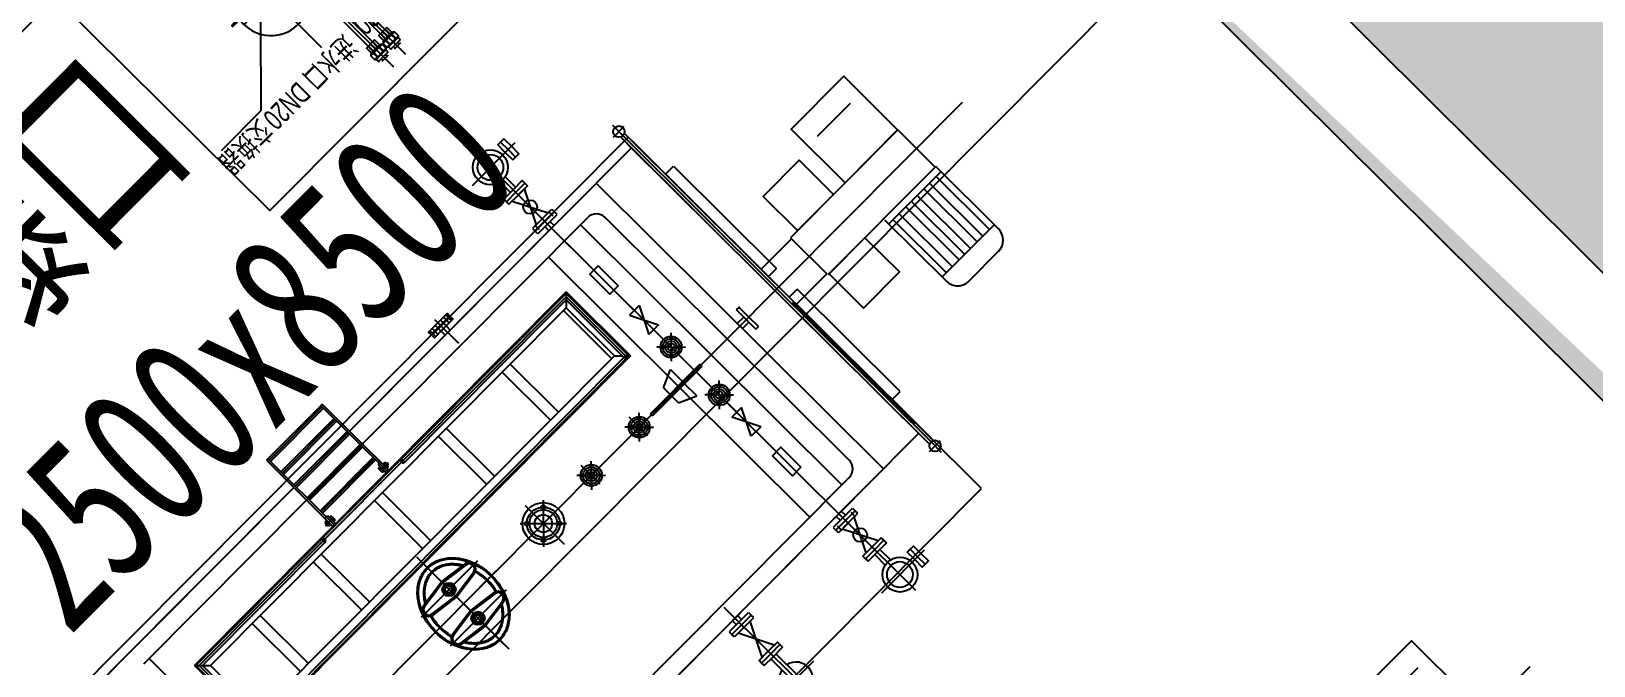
# Model space of a CAD drawing. Extents: x 517634312 to 520012312, y 3499191844 to 3500891844.
# Drawn here: x 518784180 to 518789352, y 3499853154 to 3499855255 of the extents above; entities that cross this region are included whole.
import ezdxf

# ---------------------------------------------------------------- set-up
doc = ezdxf.new("R2010")
doc.units = 0
doc.header["$LTSCALE"] = 1000
doc.layers.get('0').update_dxf_attribs({"linetype": 'CONTINUOUS'})
for name, color, linetype in [('H-BASE', 7, 'CONTINUOUS'), ('H-EQUP-CHI', 4, 'CONTINUOUS'), ('H-EQUP-SW', 4, 'CONTINUOUS'), ('H-HOLE', 7, 'CONTINUOUS'), ('INTE_THICK', 252, 'CONTINUOUS')]:
    doc.layers.add(name, color=color, linetype=linetype)
doc.layers.add('H-CONA', color=7, linetype='CONTINUOUS', plot=False)
doc.styles.add('ECADI', font='')
doc.styles.add('TH-STYLE1', font='', dxfattribs={"width": 0.7})
doc.styles.get('ECADI').set_extended_font_data('FZXiHei I-Z08S')
doc.styles.get('TH-STYLE1').set_extended_font_data('STFangsong')

# ---------------------------------------------------------------- blocks, each defined once
blk = doc.blocks.new('SLOTM16')
at = {"layer": 'INTE_THICK'}
for p, q in [((-10, 9.8), (-10, -9.8)), ((0, 13.1), (-6.5, 13.1)), ((-6.5, 6.5), (0, 6.5)), ((-6.5, -6.5), (0, -6.5)), ((-6.5, -13.1), (0, -13.1))]:
    blk.add_line(p, q, dxfattribs=at)
for centre, radius, start, end in [((-6.7, 9.8), 3.28, 86.13028, 273.86972), ((-2.1, 0), 7.86, 123.70967, 236.29033), ((-6.7, -9.8), 3.28, 86.13028, 273.86972)]:
    blk.add_arc(centre, radius, start, end, dxfattribs=at)
blk = doc.blocks.new('A$C3C6840EC')
for p, q in [((524, 111.3), (524, -2654.9)), ((1174, -310.9), (1174, 121.2)), ((3700, 0), (0, 0)), ((0, 0), (0, -2200)), ((371.4, 12.6), (639, 12.6)), ((431, 59.3), (413.1, 59.3)), ((413.1, 59.3), (413.1, 12.6)), ((413.1, -34.2), (413.1, 12.6)), ((431, 12.6), (431, 59.3)), ((431, 12.6), (431, -34.2)), ((1063.7, 12.1), (1284.3, 12.1)), ((1158, -128.9), (1158, 12.1)), ((1190, -128.9), (1190, 12.1)), ((431, -34.2), (413.1, -34.2)), ((508, -128.4), (508, -62.7)), ((540, -128.4), (540, -62.7)), ((561.5, -160.4), (486.5, -310.4)), ((486.5, -160.4), (561.5, -310.4)), ((486.5, -160.4), (561.5, -160.4)), ((1211.5, -160.9), (1136.5, -310.9)), ((1136.5, -160.9), (1211.5, -310.9)), ((1211.5, -160.9), (1136.5, -160.9)), ((12, -303.1), (12, -239.9)), ((46.3, -278.1), (-21.9, -278.1)), ((0, -300.1), (0, -1262)), ((12, -303.1), (12, -1262)), ((24, -300.1), (24, -1262.1)), ((463.6, -310.4), (463.6, -326.4)), ((524, -310.4), (463.6, -310.4)), ((524, -326.4), (463.6, -326.4)), ((463.6, -342.4), (463.6, -326.4)), ((524, -326.4), (463.6, -326.4)), ((463.6, -342.4), (463.6, -326.4)), ((524, -326.4), (463.6, -326.4)), ((524, -342.4), (463.6, -342.4)), ((524, -342.4), (463.6, -342.4)), ((481.5, -304.3), (481.5, -334.2)), ((486.5, -310.4), (561.5, -310.4)), ((508, -342.4), (508, -368.1)), ((508, -342.4), (508, -368.1)), ((524, -310.4), (584.4, -310.4)), ((524, -326.4), (584.4, -326.4)), ((524, -631.2), (524, -326.4)), ((524, -326.4), (584.4, -326.4)), ((524, -326.4), (584.4, -326.4)), ((524, -342.4), (584.4, -342.4)), ((524, -342.4), (584.4, -342.4)), ((540, -342.4), (540, -368.1)), ((540, -342.4), (540, -368.1)), ((566.5, -304.3), (566.5, -334.2)), ((584.4, -310.4), (584.4, -326.4)), ((584.4, -342.4), (584.4, -326.4)), ((584.4, -342.4), (584.4, -326.4)), ((1113.6, -310.9), (1113.6, -326.9)), ((1174, -310.9), (1113.6, -310.9)), ((1174, -326.9), (1113.6, -326.9)), ((1113.6, -342.9), (1113.6, -326.9)), ((1174, -326.9), (1113.6, -326.9)), ((1174, -342.9), (1113.6, -342.9)), ((1136.5, -310.9), (1211.5, -310.9)), ((1158, -342.9), (1158, -368.6)), ((1174, -301.3), (1174, -435)), ((1174, -310.9), (1234.4, -310.9)), ((1174, -326.9), (1234.4, -326.9)), ((1174, -326.9), (1234.4, -326.9)), ((1174, -342.9), (1234.4, -342.9)), ((1190, -342.9), (1190, -368.6)), ((1234.4, -310.9), (1234.4, -326.9)), ((1234.4, -342.9), (1234.4, -326.9)), ((0, -1163.4), (0, -348.7)), ((6, -408.9), (6, -1170.5)), ((24, -1163.4), (24, -348.7)), ((24, -1163.4), (24, -348.7)), ((2408, -368.1), (24, -368.1)), ((244, -368.1), (244, -2156.1)), ((3290, -368.1), (244, -368.1)), ((1140, -368.1), (3524, -368.1)), ((0, -464.2), (0, -1141.9)), ((3156, -448.1), (378, -448.1)), ((424, -448.1), (424, -2076.1)), ((624, -448.1), (624, -2076.1)), ((3124, -448.1), (3124, -2076.1)), ((324, -502.1), (324, -2022.1)), ((-50, -557.1), (-50, -1197.1)), ((0, -557.1), (-50, -557.1)), ((-609.2, -685.3), (-795, -685.3)), ((-865, -755.3), (-865, -1145.4)), ((-539.2, -1140.3), (-539.2, -755.3)), ((524, -883.2), (524, -756.3)), ((-539.2, -781.4), (-865, -781.4)), ((-835.4, -781.4), (-835.4, -1113.2)), ((-793.4, -781.4), (-793.4, -1113.2)), ((-758.4, -781.4), (-758.4, -1113.2)), ((-716.4, -781.4), (-716.4, -1113.2)), ((-680.2, -781.4), (-680.2, -1113.2)), ((-645.2, -781.4), (-645.2, -1113.2)), ((-603.2, -781.4), (-603.2, -1113.2)), ((-565.8, -781.4), (-565.8, -1113.2)), ((554, -883.2), (494, -1003.2)), ((494, -883.2), (554, -1003.2)), ((494, -883.2), (554, -883.2)), ((494, -1003.2), (554, -1003.2)), ((524, -1112.1), (524, -1003.2)), ((1974, -977.4), (1974, -1553.6)), ((1974, -1002.1), (1974, -1522.1)), ((524, -1112.1), (479.3, -1067.4)), ((490.9, -1079), (479.3, -1067.4)), ((524, -1112.1), (568.7, -1067.4)), ((-539.2, -1113.2), (-865, -1113.2)), ((-865, -1145.4), (-189.8, -1145.4)), ((-861, -1145.4), (-861, -1378.7)), ((-189.8, -1378.7), (-189.8, -1152.2)), ((-189.8, -1152.2), (6, -1152.2)), ((524, -1112.1), (479.3, -1156.8)), ((524, -1112.1), (568.7, -1156.8)), ((1474, -1130.4), (1474, -1372.9)), ((2146.1, -1172.1), (1794.6, -1172.1)), ((1844.5, -1142.4), (1972.6, -1124.4)), ((1845.3, -1148.3), (1973.4, -1130.3)), ((2102.7, -1148.3), (1974.6, -1130.3)), ((2103.5, -1142.4), (1975.4, -1124.4)), ((0, -1197.1), (-50, -1197.1)), ((188.1, -1262.2), (188.1, -1201.9)), ((204.1, -1201.9), (188.1, -1201.9)), ((204.1, -1262.2), (204.1, -1201.9)), ((675.7, -1215.1), (596.8, -1180.1)), ((596.8, -1180.1), (596.8, -1255.1)), ((675.7, -1215.1), (675.7, -1255.1)), ((874, -1262.1), (829.3, -1217.4)), ((874, -1207.8), (874, -1324.4)), ((874, -1262.1), (918.7, -1217.4)), ((1174, -1262.1), (1129.3, -1217.4)), ((1174, -1207.8), (1174, -1324.4)), ((1174, -1262.1), (1218.7, -1217.4)), ((1546.5, -1334.6), (1401.5, -1189.7)), ((1401.5, -1334.6), (1546.5, -1189.7)), ((1844.5, -1201.9), (1972.6, -1219.9)), ((1845.3, -1195.9), (1973.4, -1213.9)), ((2102.7, -1195.9), (1974.6, -1213.9)), ((2103.5, -1201.9), (1975.4, -1219.9)), ((-1148.2, -1262.1), (3646.2, -1262.1)), ((0, -2224.2), (0, -1262.2)), ((12, -2221.1), (12, -1262.2)), ((24, -2224.2), (24, -1262.1)), ((188.1, -1262.2), (188.1, -1322.6)), ((204.1, -1246.2), (244, -1246.2)), ((204.1, -1262.2), (204.1, -1322.6)), ((204.1, -1278.2), (244, -1278.2)), ((797, -1255.1), (487.8, -1255.1)), ((487.8, -1255.1), (487.8, -1269.1)), ((797, -1269.1), (487.8, -1269.1)), ((596.8, -1344.1), (596.8, -1269.1)), ((675.7, -1309.1), (596.8, -1344.1)), ((675.7, -1309.1), (675.7, -1269.1)), ((797, -1255.1), (797, -1269.1)), ((874, -1262.1), (829.3, -1306.8)), ((874, -1262.1), (918.7, -1306.8)), ((1174, -1262.1), (1129.3, -1306.8)), ((1174, -1262.1), (1218.7, -1306.8)), ((1974, -1262.1), (1768.9, -1262.1)), ((1844.5, -1322.4), (1972.6, -1304.4)), ((1845.3, -1328.3), (1973.4, -1310.3)), ((2102.7, -1328.3), (1974.6, -1310.3)), ((2103.5, -1322.4), (1975.4, -1304.4)), ((-861, -1378.7), (-189.8, -1378.7)), ((-189.8, -1372.2), (0, -1372.2)), ((-50, -1967.1), (-50, -1327.1)), ((0, -1327.1), (-50, -1327.1)), ((0, -1360.8), (0, -2175.6)), ((24, -1360.8), (24, -2175.6)), ((24, -1360.8), (24, -2175.6)), ((204.1, -1322.6), (188.1, -1322.6)), ((524, -1412.1), (479.3, -1367.4)), ((524, -1412.1), (568.7, -1367.4)), ((2146.1, -1352.1), (1794.6, -1352.1)), ((1845.3, -1375.9), (1973.4, -1393.9)), ((2102.7, -1375.9), (1974.6, -1393.9)), ((0, -2060.1), (0, -1382.3)), ((524, -1412.1), (479.3, -1456.8)), ((490.9, -1445.2), (479.3, -1456.8)), ((524, -1412.1), (568.7, -1456.8)), ((1844.5, -1381.9), (1972.6, -1399.9)), ((2103.5, -1381.9), (1975.4, -1399.9)), ((524, -1458.9), (524, -1521.1)), ((678, -1912.1), (678, -1512.1)), ((678, -1512.1), (3004.8, -1512.1)), ((685.9, -1520.1), (678, -1512.1)), ((683, -1907.1), (683, -1517.1)), ((683, -1517.1), (2999.8, -1517.1)), ((693, -1514.7), (693, -1897.1)), ((2989.8, -1512.7), (2989.8, -1897.1)), ((2999.8, -1907.1), (2999.8, -1517.1)), ((3004.8, -1512.1), (3004.8, -1912.1)), ((494, -1641.1), (554, -1521.1)), ((554, -1641.1), (494, -1521.1)), ((494, -1521.1), (554, -1521.1)), ((706.6, -1527.1), (679.6, -1527.1)), ((683, -1532.3), (683, -1895.1)), ((703, -1887.2), (703, -1527.1)), ((703, -1527.1), (2979.8, -1527.1)), ((728, -1562.1), (703, -1537.1)), ((728, -1862.2), (728, -1562.1)), ((728, -1562.1), (2954.8, -1562.1)), ((745.1, -1862.2), (745.1, -1562.1)), ((1078, -1862.2), (1078, -1562.1)), ((1128, -1862.2), (1128, -1562.1)), ((1478, -1862.1), (1478, -1562.1)), ((1528, -1862.1), (1528, -1562.1)), ((1878, -1862.1), (1878, -1562.1)), ((1928, -1862.1), (1928, -1562.1)), ((2260.6, -1862.1), (2260.6, -1562.1)), ((2310.6, -1862.1), (2310.6, -1562.1)), ((2643.3, -1862.1), (2643.3, -1562.1)), ((2693.3, -1862.1), (2693.3, -1562.1)), ((2954.8, -1862.1), (2954.8, -1562.1)), ((2979.8, -1527.5), (2979.8, -1887.1)), ((-592, -1609.9), (-797.7, -1609.9)), ((494, -1641.1), (554, -1641.1)), ((524, -1641.1), (524, -1767.9)), ((524, -2181.8), (524, -1893.1)), ((678, -1912.1), (703, -1887.2)), ((678, -1912.1), (3004.8, -1912.1)), ((683, -1907.1), (2999.8, -1907.1)), ((1725.6, -1897.1), (693, -1897.1)), ((695, -1907.1), (798, -1907.1)), ((703, -1887.2), (728, -1862.1)), ((703, -1887.1), (798, -1887.1)), ((728, -1862.1), (2954.8, -1862.1)), ((1713, -1887.1), (798, -1887.1)), ((1713, -1907.1), (798, -1907.1)), ((1713, -1885.2), (1713, -1910)), ((1723, -1897.1), (2203, -1897.1)), ((1778, -1930.6), (1771.3, -1930.6)), ((1771.3, -1943.7), (1771.3, -1930.6)), ((1788, -2326.1), (1788, -1912.1)), ((1797, -2326.1), (1797, -1912.1)), ((1805, -1962.1), (1805, -1912.1)), ((2121, -1962.1), (2121, -1912.1)), ((2129, -2326.1), (2129, -1912.1)), ((2138, -2326.1), (2138, -1912.1)), ((2148, -1930.6), (2154.7, -1930.6)), ((2154.7, -1943.7), (2154.7, -1930.6)), ((2200.4, -1897.1), (2989.8, -1897.1)), ((2213, -1885.2), (2213, -1910)), ((2213, -1887.1), (2979.8, -1887.1)), ((2213, -1907.1), (2999.8, -1907.1)), ((2979.8, -1887.1), (2954.8, -1862.1)), ((3004.8, -1912.1), (2979.8, -1887.1)), ((0, -1967.1), (-50, -1967.1)), ((1817.9, -1937.1), (1764.9, -1937.1)), ((1778, -1943.7), (1771.3, -1943.7)), ((1797, -1962.1), (1788, -1962.1)), ((1797, -1962.1), (1805, -1962.1)), ((1797, -1985.1), (2129, -1985.1)), ((1797, -1993.1), (2129, -1993.1)), ((2108.1, -1937.1), (2161.1, -1937.1)), ((2138, -1962.1), (2121, -1962.1)), ((2148, -1943.7), (2154.7, -1943.7)), ((1797, -2001.1), (2129, -2001.1)), ((1797, -2066.1), (2129, -2066.1)), ((1995, -2076.1), (378, -2076.1)), ((1174, -2223), (1174, -2089.3)), ((1797, -2074.1), (2129, -2074.1)), ((1797, -2082.1), (2129, -2082.1)), ((3156, -2076.1), (1804.1, -2076.1)), ((3700, -2200), (0, -2200)), ((1770.1, -2156.1), (24, -2156.1)), ((1770.1, -2156.1), (378, -2156.1)), ((524, -2181.8), (463.6, -2181.8)), ((463.6, -2181.8), (463.6, -2197.8)), ((463.6, -2181.8), (463.6, -2197.8)), ((524, -2181.8), (463.6, -2181.8)), ((524, -2197.8), (463.6, -2197.8)), ((524, -2197.8), (463.6, -2197.8)), ((463.6, -2213.8), (463.6, -2197.8)), ((524, -2197.8), (463.6, -2197.8)), ((481.5, -2220), (481.5, -2190.1)), ((508, -2181.8), (508, -2156.1)), ((508, -2181.8), (508, -2156.1)), ((524, -2181.8), (584.4, -2181.8)), ((524, -2181.8), (584.4, -2181.8)), ((524, -2197.8), (584.4, -2197.8)), ((524, -2197.8), (584.4, -2197.8)), ((524, -2197.8), (584.4, -2197.8)), ((540, -2181.8), (540, -2156.1)), ((540, -2181.8), (540, -2156.1)), ((566.5, -2220), (566.5, -2190.1)), ((584.4, -2181.8), (584.4, -2197.8)), ((584.4, -2181.8), (584.4, -2197.8)), ((584.4, -2213.8), (584.4, -2197.8)), ((727, -2156.1), (1788, -2156.1)), ((1158, -2181.4), (1158, -2155.7)), ((1190, -2181.4), (1158, -2181.4)), ((1174, -2217.4), (1174, -2163.4)), ((1174, -2181.4), (1174, -2235.4)), ((1190, -2181.4), (1190, -2155.7)), ((1797, -2147.1), (2129, -2147.1)), ((1797, -2155.1), (2129, -2155.1)), ((1797, -2163.1), (2129, -2163.1)), ((3290, -2156.1), (2138, -2156.1)), ((2138, -2156.1), (3524, -2156.1)), ((46.3, -2246.1), (-21.9, -2246.1)), ((12, -2221.1), (12, -2284.4)), ((524, -2213.8), (463.6, -2213.8)), ((486.5, -2363.8), (561.5, -2213.8)), ((561.5, -2363.8), (486.5, -2213.8)), ((486.5, -2213.8), (561.5, -2213.8)), ((524, -2213.8), (584.4, -2213.8)), ((1797, -2228.1), (2129, -2228.1)), ((1797, -2236.1), (2129, -2236.1)), ((1797, -2244.1), (2129, -2244.1)), ((1788, -2326.1), (1797, -2326.1)), ((1797, -2309.1), (2129, -2309.1)), ((1797, -2317.1), (2129, -2317.1)), ((1797, -2325.1), (2129, -2325.1)), ((2129, -2326.1), (2138, -2326.1)), ((486.5, -2363.8), (561.5, -2363.8)), ((508, -2395.8), (508, -2461.5)), ((540, -2395.8), (540, -2461.5)), ((371.4, -2536.8), (639, -2536.8)), ((413.1, -2490.1), (413.1, -2536.8)), ((431, -2490.1), (413.1, -2490.1)), ((413.1, -2583.6), (413.1, -2536.8)), ((431, -2536.8), (431, -2490.1)), ((431, -2536.8), (431, -2583.6)), ((431, -2583.6), (413.1, -2583.6))]:
    blk.add_line(p, q)
for points in [[(413.1, 12.6), (413.1, 59.3), (392.8, 59.3), (392.8, 12.6)], [(413.1, 12.6), (413.1, -34.2), (392.8, -34.2), (392.8, 12.6)], [(524, -144.4), (466.5, -144.4), (466.5, -128.4), (524, -128.4)], [(524, -144.4), (581.5, -144.4), (581.5, -128.4), (524, -128.4)], [(1174, -144.9), (1116.5, -144.9), (1116.5, -128.9), (1174, -128.9)], [(1174, -144.9), (1231.5, -144.9), (1231.5, -128.9), (1174, -128.9)], [(524, -144.4), (466.5, -144.4), (466.5, -160.4), (524, -160.4)], [(524, -144.4), (581.5, -144.4), (581.5, -160.4), (524, -160.4)], [(1174, -144.9), (1116.5, -144.9), (1116.5, -160.9), (1174, -160.9)], [(1174, -144.9), (1231.5, -144.9), (1231.5, -160.9), (1174, -160.9)], [(1174, -2197.4), (1116.5, -2197.4), (1116.5, -2181.4), (1174, -2181.4)], [(1174, -2201.4), (1116.5, -2201.4), (1116.5, -2217.4), (1174, -2217.4)], [(1124.5, -2197.4), (1124.5, -2181.4)], [(1124.5, -2201.4), (1124.5, -2217.4)], [(1138.5, -2197.4), (1138.5, -2181.4)], [(1138.5, -2201.4), (1138.5, -2217.4)], [(1174, -2199.4), (1141.5, -2199.4), (1141.5, -2197.4)], [(1174, -2199.4), (1141.5, -2199.4), (1141.5, -2201.4)], [(1157.5, -2199.4), (1157.5, -2181.4)], [(1157.5, -2199.4), (1157.5, -2217.4)], [(1174, -2197.4), (1231.5, -2197.4), (1231.5, -2181.4), (1174, -2181.4)], [(1174, -2199.4), (1206.5, -2199.4), (1206.5, -2197.4)], [(1174, -2199.4), (1206.5, -2199.4), (1206.5, -2201.4)], [(1174, -2201.4), (1231.5, -2201.4), (1231.5, -2217.4), (1174, -2217.4)], [(1190.5, -2199.4), (1190.5, -2181.4)], [(1190.5, -2199.4), (1190.5, -2217.4)], [(1209.5, -2197.4), (1209.5, -2181.4)], [(1209.5, -2201.4), (1209.5, -2217.4)], [(1223.5, -2197.4), (1223.5, -2181.4)], [(1223.5, -2201.4), (1223.5, -2217.4)], [(524, -2379.8), (466.5, -2379.8), (466.5, -2363.8), (524, -2363.8)], [(524, -2379.8), (466.5, -2379.8), (466.5, -2395.8), (524, -2395.8)], [(524, -2379.8), (581.5, -2379.8), (581.5, -2363.8), (524, -2363.8)], [(524, -2379.8), (581.5, -2379.8), (581.5, -2395.8), (524, -2395.8)], [(413.1, -2536.8), (413.1, -2490.1), (392.8, -2490.1), (392.8, -2536.8)], [(413.1, -2536.8), (413.1, -2583.6), (392.8, -2583.6), (392.8, -2536.8)]]:
    blk.add_lwpolyline(points)
for points in [[(496.4, -631.2), (549.4, -631.2), (549.4, -756.3), (496.4, -756.3)], [(-196.6, -931.3), (-421.6, -931.3), (-421.6, -1145.4), (-196.6, -1145.4)], [(1974, -1146.7), (1952, -1159.4), (1952, -1184.8), (1974, -1197.6), (1996, -1184.8), (1996, -1159.4)], [(-861, -1379), (-532.2, -1379), (-532.2, -1714.3), (-861, -1714.3)], [(-234.4, -1378.7), (-459.4, -1378.7), (-459.4, -1592.8), (-234.4, -1592.8)], [(1974, -1377.6), (1952, -1364.8), (1952, -1339.4), (1974, -1326.7), (1996, -1339.4), (1996, -1364.8)], [(496.4, -1893.1), (549.4, -1893.1), (549.4, -1767.9), (496.4, -1767.9)]]:
    blk.add_lwpolyline(points, close=True)
for centre, radius in [((524, 12.6), 77), ((524, 12.6), 57), ((524, -235.4), 30.7), ((12, -278.1), 25), ((524, -1112.1), 46.8), ((524, -1112.1), 36.8), ((498, -1086.1), 6), ((524, -1112.1), 26.1), ((524, -1112.1), 16), ((550, -1086.1), 6), ((498, -1138.2), 6), ((550, -1138.2), 6), ((1474, -1262.1), 92.5), ((1974, -1172.1), 29.7), ((1974, -1172.1), 17.5), ((874, -1262.1), 46.8), ((874, -1262.1), 36.8), ((848, -1236.1), 6), ((874, -1262.1), 26.1), ((900, -1236.1), 6), ((1174, -1262.1), 46.8), ((1174, -1262.1), 36.8), ((1148, -1236.1), 6), ((1174, -1262.1), 26.1), ((1200, -1236.1), 6), ((1474, -1262.1), 72.5), ((1474, -1262.1), 61), ((1422.7, -1210.9), 9), ((1474, -1262.1), 38.8), ((1525.3, -1210.9), 9), ((848, -1288.2), 6), ((874, -1262.1), 16), ((900, -1288.2), 6), ((1148, -1288.2), 6), ((1174, -1262.1), 16), ((1200, -1288.2), 6), ((1422.7, -1313.4), 9), ((1525.3, -1313.4), 9), ((524, -1412.1), 46.8), ((524, -1412.1), 36.8), ((1974, -1352.1), 29.7), ((1974, -1352.1), 17.5), ((498, -1386.1), 6), ((498, -1438.2), 6), ((524, -1412.1), 26.1), ((524, -1412.1), 16), ((550, -1386.1), 6), ((550, -1438.2), 6), ((12, -2246.1), 25), ((524, -2288.8), 30.7), ((524, -2536.8), 77), ((524, -2536.8), 57)]:
    blk.add_circle(centre, radius)
for centre, radius, start, end in [((1174, 12.1), 74.3, 282.43179, 257.56821), ((378, -502.1), 54, 90, 180), ((-795, -755.3), 70, 90, 180), ((-609.2, -755.3), 70, 0, 90), ((1848.6, -1172.1), 30, 98, 262), ((1848.6, -1172.1), 24, 98, 262), ((1974, -1172.1), 14, 123.39915, 0), ((1974, -1134.3), 10, 82, 98), ((2099.4, -1172.1), 24, 278, 82), ((2099.4, -1172.1), 30, 278, 82), ((1974, -1210), 10, 262, 278), ((1974, -1314.3), 10, 82, 98), ((1848.6, -1352.1), 30, 98, 262), ((1848.6, -1352.1), 24, 98, 262), ((1974, -1352.1), 14, 0, 236.60085), ((2099.4, -1352.1), 24, 278, 82), ((2099.4, -1352.1), 30, 278, 82), ((1974, -1390), 10, 262, 278), ((693, -1527.1), 10, 0, 180), ((1713, -1897.1), 10, 270, 90), ((2213, -1897.1), 10, 90, 270), ((378, -2022.1), 54, 180, 270)]:
    blk.add_arc(centre, radius, start, end)
for start_param, end_param in [(-0.919956, 0.919956), (1.240205, 1.901387), (4.381798, 5.04298), (2.221637, 4.061549)]:
    blk.add_ellipse((1974, -1262.1), major_axis=(0, 200), ratio=0.75, start_param=start_param, end_param=end_param)
for points, knots in [([(1974, -1489.1), (1980.1, -1489.1), (1986.1, -1488.7), (2001.4, -1486.7), (2010.5, -1484.6), (2028.5, -1478.5), (2037.4, -1474.5), (2054.5, -1464.9), (2062.6, -1459.2), (2078, -1446.5), (2085.3, -1439.4), (2098.8, -1423.9), (2105, -1415.6), (2116.4, -1397.8), (2121.6, -1388.4), (2132.3, -1365.2), (2137.5, -1350.9), (2145.3, -1321.7), (2148, -1306.7), (2151.1, -1276.3), (2151.4, -1260.9), (2149.7, -1230.5), (2147.7, -1215.5), (2141.3, -1186.2), (2137, -1172), (2126.2, -1144.8), (2119.7, -1131.8), (2104.6, -1107.8), (2096.1, -1096.7), (2077.3, -1076.8), (2067, -1068.1), (2048.7, -1055.9), (2041.2, -1051.7), (2025.5, -1044.6), (2017.3, -1041.7), (2000.7, -1037.5), (1992.3, -1036.1), (1975.4, -1034.9), (1966.9, -1035.1), (1951.6, -1036.8), (1944.8, -1038.1), (1931.3, -1041.6), (1924.7, -1043.9), (1911.7, -1049.3), (1905.4, -1052.5), (1889.1, -1062.2), (1879.5, -1069.4), (1861.6, -1085.8), (1853.4, -1095), (1838.4, -1115.1), (1831.7, -1126), (1820, -1149), (1815, -1161.2), (1806.7, -1186.3), (1803.5, -1199.4), (1798.9, -1226), (1797.6, -1239.5), (1796.7, -1266.7), (1797.2, -1280.3), (1800.2, -1307.3), (1802.6, -1320.6), (1809.2, -1346.5), (1813.5, -1359.1), (1824.2, -1384.4), (1830.9, -1397.1), (1845.3, -1418.9), (1852.7, -1428.4), (1868.1, -1444.7), (1875.9, -1451.7), (1891.7, -1463.6), (1899.6, -1468.6), (1916.1, -1477.1), (1924.6, -1480.5), (1940.2, -1485.2), (1947.1, -1486.7), (1960.7, -1488.7), (1967.3, -1489.1), (1974, -1489.1)], [0, 0, 0, 0, 0.097716, 0.097716, 0.247651, 0.247651, 0.401592, 0.401592, 0.555533, 0.555533, 0.709474, 0.709474, 0.863414, 0.863414, 1.017355, 1.017355, 1.228542, 1.228542, 1.437227, 1.437227, 1.645811, 1.645811, 1.852356, 1.852356, 2.058901, 2.058901, 2.265446, 2.265446, 2.471991, 2.471991, 2.678536, 2.678536, 2.814126, 2.814126, 2.951752, 2.951752, 3.08847, 3.08847, 3.225188, 3.225188, 3.336824, 3.336824, 3.448459, 3.448459, 3.560094, 3.560094, 3.745304, 3.745304, 3.930514, 3.930514, 4.115724, 4.115724, 4.300933, 4.300933, 4.486143, 4.486143, 4.671353, 4.671353, 4.856563, 4.856563, 5.041773, 5.041773, 5.226982, 5.226982, 5.431864, 5.431864, 5.610213, 5.610213, 5.769869, 5.769869, 5.916037, 5.916037, 6.062204, 6.062204, 6.175847, 6.175847, 6.283185, 6.283185, 6.283185, 6.283185]), ([(1974, -1484.1), (1979.9, -1484.1), (1985.9, -1483.7), (2000.3, -1481.8), (2008.7, -1479.9), (2025.2, -1474.4), (2033.2, -1471), (2048.7, -1462.6), (2056.2, -1457.6), (2070.4, -1446.6), (2077.1, -1440.4), (2089.8, -1426.9), (2095.8, -1419.6), (2109.1, -1400.7), (2116, -1388.7), (2127.7, -1363.1), (2132.6, -1349.6), (2140.2, -1321.6), (2142.8, -1307.2), (2145.9, -1277.9), (2146.4, -1263.1), (2145, -1233.6), (2143.1, -1218.9), (2137.2, -1190.3), (2133.2, -1176.4), (2123, -1149.8), (2116.8, -1137.1), (2102.6, -1113.6), (2094.5, -1102.7), (2076.6, -1083.1), (2066.9, -1074.4), (2048.5, -1061.5), (2040.2, -1056.8), (2023, -1049), (2014.2, -1045.9), (1996.1, -1041.6), (1986.9, -1040.4), (1968.4, -1039.9), (1959.2, -1040.6), (1940.9, -1043.9), (1931.9, -1046.5), (1914.5, -1053.4), (1906, -1057.7), (1889.8, -1068), (1882.1, -1073.9), (1867.5, -1087.1), (1860.7, -1094.4), (1848, -1110.2), (1842.2, -1118.7), (1831.6, -1136.7), (1826.9, -1146.2), (1817.3, -1169.1), (1812.9, -1182.8), (1806.2, -1211), (1804, -1225.5), (1801.7, -1254.8), (1801.7, -1269.6), (1804, -1298.9), (1806.2, -1313.4), (1812.9, -1341.6), (1817.4, -1355.3), (1828.3, -1381.4), (1834.8, -1393.7), (1849.7, -1416.6), (1858, -1427.1), (1874.9, -1444.3), (1883.2, -1451.4), (1900.8, -1463.6), (1910, -1468.8), (1929.2, -1476.9), (1939.2, -1480), (1957.5, -1483.4), (1965.7, -1484.1), (1974, -1484.1)], [0, 0, 0, 0, 0.099377, 0.099377, 0.242723, 0.242723, 0.38607, 0.38607, 0.529416, 0.529416, 0.672763, 0.672763, 0.81611, 0.81611, 1.020745, 1.020745, 1.22538, 1.22538, 1.430015, 1.430015, 1.63465, 1.63465, 1.839285, 1.839285, 2.04392, 2.04392, 2.248555, 2.248555, 2.45319, 2.45319, 2.657825, 2.657825, 2.812314, 2.812314, 2.966803, 2.966803, 3.121293, 3.121293, 3.275782, 3.275782, 3.430271, 3.430271, 3.58476, 3.58476, 3.739249, 3.739249, 3.893738, 3.893738, 4.048228, 4.048228, 4.202717, 4.202717, 4.406702, 4.406702, 4.610688, 4.610688, 4.814674, 4.814674, 5.018659, 5.018659, 5.222645, 5.222645, 5.426631, 5.426631, 5.630616, 5.630616, 5.802028, 5.802028, 5.97344, 5.97344, 6.144852, 6.144852, 6.283185, 6.283185, 6.283185, 6.283185]), ([(2087, -1140.1), (2084.7, -1136.2), (2082.3, -1132.4), (2073.7, -1120.1), (2067, -1112.1), (2052.7, -1098), (2045.1, -1091.8), (2029.2, -1081.5), (2020.9, -1077.3), (2003.9, -1071), (1995.3, -1068.9), (1977.8, -1066.8), (1969, -1066.9), (1951.5, -1069.1), (1942.8, -1071.3), (1925.9, -1077.8), (1917.7, -1082.1), (1901.8, -1092.7), (1894.2, -1098.9), (1880, -1113.2), (1873.4, -1121.3), (1865.2, -1133.3), (1863, -1136.6), (1861, -1140.1)], [8.526699, 8.526699, 8.526699, 8.526699, 8.603043, 8.603043, 8.786622, 8.786622, 8.970201, 8.970201, 9.15378, 9.15378, 9.337359, 9.337359, 9.520938, 9.520938, 9.704517, 9.704517, 9.888096, 9.888096, 10.071675, 10.071675, 10.255254, 10.255254, 10.322857, 10.322857, 10.322857, 10.322857]), ([(1836.7, -1199.7), (1834.6, -1208), (1832.9, -1216.5), (1829.9, -1236.9), (1829.1, -1248.9), (1828.9, -1273), (1829.7, -1285), (1832.6, -1306.2), (1834.4, -1315.5), (1836.7, -1324.6)], [4.3883153, 4.3883153, 4.3883153, 4.3883153, 4.5228056, 4.5228056, 4.7063845, 4.7063845, 4.8899635, 4.8899635, 5.0364627, 5.0364627, 5.0364627, 5.0364627]), ([(2111.3, -1324.6), (2113.8, -1315), (2115.6, -1305.1), (2118.4, -1283.3), (2119.1, -1271.2), (2118.9, -1247.2), (2117.9, -1235.2), (2114.9, -1215.4), (2113.3, -1207.5), (2111.3, -1199.7)], [7.5299079, 7.5299079, 7.5299079, 7.5299079, 7.6851485, 7.6851485, 7.8687274, 7.8687274, 8.0523064, 8.0523064, 8.1780554, 8.1780554, 8.1780554, 8.1780554]), ([(1861, -1384.2), (1862.7, -1387), (1864.4, -1389.8), (1872.2, -1401.4), (1878.7, -1409.5), (1892.8, -1424.1), (1900.3, -1430.4), (1916.1, -1441.2), (1924.3, -1445.7), (1941.1, -1452.4), (1949.8, -1454.8), (1963.7, -1456.8), (1968.8, -1457.1), (1974, -1457.1), (1979.6, -1457.1), (1985.2, -1456.7), (1999.4, -1454.5), (2008.1, -1452), (2024.9, -1445.1), (2033.1, -1440.6), (2048.8, -1429.6), (2056.3, -1423.1), (2070.2, -1408.4), (2076.7, -1400.2), (2084.1, -1388.9), (2085.6, -1386.6), (2087, -1384.2)], [5.385106, 5.385106, 5.385106, 5.385106, 5.4407, 5.4407, 5.624279, 5.624279, 5.807858, 5.807858, 5.991437, 5.991437, 6.175016, 6.175016, 6.283185, 6.283185, 6.283185, 6.400096, 6.400096, 6.583675, 6.583675, 6.767254, 6.767254, 6.950833, 6.950833, 7.134412, 7.134412, 7.181265, 7.181265, 7.181265, 7.181265])]:
    blk.add_open_spline(points, degree=3, knots=knots)
at = {"linetype": 'ByBlock'}
for p in [(-865, -1113.2), (188.1, -1322.6)]:
    blk.add_point(p, dxfattribs=at)
for p in [(1788, -1937.1), (2121, -1937.1)]:
    blk.add_blockref('SLOTM16', p)
at = {"xscale": -1}
for p in [(1805, -1937.1), (2138, -1937.1)]:
    blk.add_blockref('SLOTM16', p, dxfattribs=at)
blk = doc.blocks.new('A$C339341B3')
for points in [[(1314.5, 526.7), (1317.1, 520.3), (1314.5, 535.9), (1311.9, 520.3)], [(1373.7, 529.5), (1371.1, 535.9), (1373.7, 520.3), (1376.3, 535.9)]]:
    blk.add_hatch(color=7).paths.add_polyline_path(points)
at = {"color": 1}
for p, q in [((1316, 672.5), (1316, 952.5)), ((1373.9, 672.5), (1373.9, 954.2)), ((565.3, 847.2), (565.3, 154.7)), ((1192.3, 306.2), (1192.3, 740.6)), ((1496.3, 306.2), (1496.3, 740.6)), ((206.7, 504.7), (1622.7, 504.7))]:
    blk.add_line(p, q, dxfattribs=at)
at = {"color": 7}
for p, q in [((1289.3, 892.6), (1289.3, 876.1)), ((1290.4, 893.7), (1300.1, 893.7)), ((1300.1, 893.7), (1290.4, 893.7)), ((1293.5, 896.7), (1293.5, 905)), ((1338.3, 896.7), (1293.7, 896.7)), ((1295.8, 907.2), (1336.3, 907.2)), ((1301, 914.7), (1331, 914.7)), ((1301.2, 892.6), (1301.2, 876.1)), ((1303.6, 892.6), (1303.6, 876.1)), ((1303.6, 892.6), (1303.6, 876.1)), ((1327.3, 893.7), (1304.7, 893.7)), ((1306, 907.2), (1306, 914.7)), ((1326, 907.2), (1326, 914.7)), ((1328.4, 892.6), (1328.4, 876.1)), ((1330.8, 892.6), (1330.8, 876.1)), ((1341.6, 893.7), (1331.9, 893.7)), ((1338.5, 896.7), (1338.5, 905)), ((1342.7, 892.6), (1342.7, 876.1)), ((1347.2, 892.6), (1347.2, 876.1)), ((1348.3, 893.7), (1358.1, 893.7)), ((1358.1, 893.7), (1348.3, 893.7)), ((1351.4, 896.7), (1351.4, 905)), ((1396.2, 896.7), (1351.7, 896.7)), ((1353.7, 907.2), (1394.2, 907.2)), ((1358.9, 914.7), (1388.9, 914.7)), ((1359.2, 892.6), (1359.2, 876.1)), ((1361.5, 892.6), (1361.5, 876.1)), ((1361.5, 892.6), (1361.5, 876.1)), ((1385.2, 893.7), (1362.7, 893.7)), ((1363.9, 907.2), (1363.9, 914.7)), ((1383.9, 907.2), (1383.9, 914.7)), ((1386.3, 892.6), (1386.3, 876.1)), ((1388.7, 892.6), (1388.7, 876.1)), ((1399.6, 893.7), (1389.8, 893.7)), ((1396.4, 896.7), (1396.4, 905)), ((1400.7, 892.6), (1400.7, 876.1)), ((1290.4, 875), (1300.1, 875)), ((1300.1, 875), (1290.4, 875)), ((1295.1, 869.9), (1293.7, 872)), ((1338.3, 872), (1293.7, 872)), ((1294.8, 875), (1300.1, 875)), ((1336.9, 869.9), (1295.1, 869.9)), ((1296.7, 849), (1296.7, 867.7)), ((1333.3, 847), (1298.8, 847)), ((1327.3, 875), (1304.7, 875)), ((1304.7, 875), (1327.3, 875)), ((1304.8, 867.7), (1304.8, 847)), ((1306, 672.5), (1306, 847.1)), ((1306.6, 867.7), (1306.6, 847)), ((1315.1, 867.7), (1315.1, 847)), ((1316.9, 867.7), (1316.9, 847)), ((1325.4, 867.7), (1325.4, 847)), ((1326, 672.5), (1326, 847.1)), ((1327.2, 867.7), (1327.2, 847)), ((1341.6, 875), (1331.9, 875)), ((1331.9, 875), (1337.2, 875)), ((1335.3, 867.7), (1335.3, 849)), ((1336.9, 869.9), (1338.3, 872)), ((1348.3, 875), (1358.1, 875)), ((1358.1, 875), (1348.3, 875)), ((1396.2, 872), (1351.7, 872)), ((1353, 869.9), (1351.7, 872)), ((1352.7, 875), (1358.1, 875)), ((1394.9, 869.9), (1353, 869.9)), ((1354.7, 849), (1354.7, 867.7)), ((1391.2, 847), (1356.7, 847)), ((1385.2, 875), (1362.7, 875)), ((1362.7, 875), (1385.2, 875)), ((1362.7, 867.7), (1362.7, 847)), ((1363.9, 672.5), (1363.9, 847.1)), ((1364.5, 867.7), (1364.5, 847)), ((1373, 867.7), (1373, 847)), ((1374.8, 867.7), (1374.8, 847)), ((1383.4, 867.7), (1383.4, 847)), ((1383.9, 672.5), (1383.9, 847.1)), ((1385.2, 867.7), (1385.2, 847)), ((1399.6, 875), (1389.8, 875)), ((1389.8, 875), (1395.1, 875)), ((1393.2, 867.7), (1393.2, 849)), ((1394.9, 869.9), (1396.2, 872)), ((795.5, 746.1), (979.7, 746.1)), ((1155.6, 570.2), (979.7, 746.1)), ((1577.4, 536.7), (1786.8, 746.1)), ((1971.1, 746.1), (1786.8, 746.1)), ((1297.3, 672.5), (1334.8, 672.5)), ((1355.2, 672.5), (1392.7, 672.5)), ((1294.8, 653.4), (1294.8, 670)), ((1297.3, 650.9), (1334.8, 650.9)), ((1298, 540.6), (1298, 650.9)), ((1298, 633.8), (1334, 633.8)), ((1334, 541.6), (1334, 650.9)), ((1337.3, 653.4), (1337.3, 670)), ((1352.7, 653.4), (1352.7, 670)), ((1355.2, 650.9), (1392.7, 650.9)), ((1355.9, 541.6), (1355.9, 650.9)), ((1355.9, 633.8), (1391.9, 633.8)), ((1391.9, 540.6), (1391.9, 650.9)), ((1395.2, 653.4), (1395.2, 670)), ((1298, 607), (1334, 607)), ((1298, 580.3), (1334, 580.3)), ((1355.9, 607), (1391.9, 607)), ((1355.9, 580.3), (1391.9, 580.3)), ((1290.4, 519), (1290.4, 538.1)), ((1292.9, 540.6), (1316, 540.6)), ((1298, 553.5), (1334, 553.5)), ((1311.9, 520.3), (1314.5, 535.9)), ((1314.5, 526.7), (1311.9, 520.3)), ((1317.1, 520.3), (1314.5, 535.9)), ((1314.5, 526.7), (1317.1, 520.3)), ((1315.8, 541.6), (1355.9, 541.6)), ((1340.4, 519), (1340.4, 528.9)), ((1348.3, 519), (1348.3, 528.9)), ((1372.9, 541.6), (1350.8, 541.6)), ((1355.9, 553.5), (1391.9, 553.5)), ((1373.7, 529.5), (1371.1, 535.9)), ((1371.1, 535.9), (1373.7, 520.3)), ((1395.8, 540.6), (1372.7, 540.6)), ((1373.7, 529.5), (1376.3, 535.9)), ((1376.3, 535.9), (1373.7, 520.3)), ((1398.3, 519), (1398.3, 538.1)), ((865.3, 507.8), (871.1, 507.8)), ((865.3, 501.2), (871.1, 501.2)), ((872.1, 510.3), (870.9, 507.4)), ((870.9, 507.4), (870.9, 501.6)), ((881.1, 507.4), (870.9, 507.4)), ((870.9, 501.6), (872.1, 498.9)), ((881.1, 501.6), (870.9, 501.6)), ((882.3, 510.3), (872.1, 510.3)), ((882.3, 498.9), (872.1, 498.9)), ((882.3, 510.3), (881.1, 507.4)), ((881.1, 507.4), (881.1, 501.6)), ((881.1, 501.6), (882.3, 498.9)), ((881.8, 509.2), (891.9, 509.2)), ((881.9, 499.8), (891.9, 499.8)), ((882.3, 510.3), (882.8, 509.3)), ((882.7, 499.8), (882.3, 498.9)), ((891.5, 510.3), (890.9, 509.3)), ((891.1, 499.8), (891.5, 498.9)), ((891.5, 510.3), (901.6, 510.3)), ((891.5, 510.3), (892.7, 507.4)), ((892.7, 501.6), (891.5, 498.9)), ((891.5, 498.9), (901.6, 498.9)), ((892.7, 507.4), (892.7, 501.6)), ((892.7, 507.4), (902.8, 507.4)), ((892.7, 501.6), (902.8, 501.6)), ((901.6, 510.3), (902.8, 507.4)), ((902.8, 501.6), (901.6, 498.9)), ((902.8, 507.4), (902.8, 501.6)), ((1192.3, 514.7), (1295, 514.7)), ((1192.3, 494.7), (1295, 494.7)), ((1217.3, 471.7), (1471.3, 471.7)), ((1217.3, 291.7), (1217.3, 471.7)), ((1292.9, 516.5), (1337.9, 516.5)), ((1295, 471.7), (1295, 516.5)), ((1336.5, 471.7), (1336.5, 516.5)), ((1336.5, 510.7), (1352.2, 510.7)), ((1395.8, 516.5), (1350.8, 516.5)), ((1352.2, 471.7), (1352.2, 516.5)), ((1393.7, 471.7), (1393.7, 516.5)), ((1496.3, 514.7), (1393.7, 514.7)), ((1496.3, 494.7), (1393.7, 494.7)), ((1393.7, 483.1), (1651.8, 483.1)), ((1393.7, 477.1), (1651.8, 477.1)), ((1471.3, 291.7), (1471.3, 471.7)), ((452.1, 361.8), (263.5, 35.2)), ((1285.9, 361.8), (1097.3, 35.2)), ((1217.3, 291.7), (1471.3, 291.7)), ((71.2, 35.2), (263.5, 35.2)), ((905.1, 35.2), (1097.3, 35.2))]:
    blk.add_line(p, q, dxfattribs=at)
blk.add_lwpolyline([(0, 0), (2000, 0), (2000, 1000), (0, 1000)], close=True)
for centre, radius in [((565.3, 504.7), 300), ((1344.3, 534.8), 2.86), ((1344.3, 514.8), 2.86)]:
    blk.add_circle(centre, radius, dxfattribs=at)
for centre, radius, start, end in [((1290.4, 892.6), 1.11, 90, 180), ((1295.8, 905), 2.25, 90, 180), ((1300.1, 892.6), 1.11, 0, 90), ((1304.7, 892.6), 1.11, 90, 180), ((1327.3, 892.6), 1.11, 0, 90), ((1331.9, 892.6), 1.11, 90, 180), ((1336.3, 905), 2.25, 0, 90), ((1341.6, 892.6), 1.11, 0, 90), ((1348.3, 892.6), 1.11, 90, 180), ((1353.7, 905), 2.25, 90, 180), ((1358.1, 892.6), 1.11, 0, 90), ((1362.7, 892.6), 1.11, 90, 180), ((1385.2, 892.6), 1.11, 0, 90), ((1389.8, 892.6), 1.11, 90, 180), ((1394.2, 905), 2.25, 0, 90), ((1399.6, 892.6), 1.11, 0, 90), ((1290.4, 876.1), 1.11, 180, 270), ((1290.4, 876.1), 1.11, 180, 270), ((1290.4, 876.1), 1.11, 180, 270), ((1298.8, 849), 2.02, 180, 270), ((1300.1, 876.1), 1.11, 270, 0), ((1304.7, 876.1), 1.11, 180, 270), ((1327.3, 876.1), 1.11, 270, 0), ((1331.9, 876.1), 1.11, 180, 270), ((1333.3, 849), 2.02, 270, 0), ((1341.6, 876.1), 1.11, 270, 0), ((1341.6, 876.1), 1.11, 270, 0), ((1348.3, 876.1), 1.11, 180, 270), ((1348.3, 876.1), 1.11, 180, 270), ((1348.3, 876.1), 1.11, 180, 270), ((1356.7, 849), 2.02, 180, 270), ((1358.1, 876.1), 1.11, 270, 0), ((1362.7, 876.1), 1.11, 180, 270), ((1385.2, 876.1), 1.11, 270, 0), ((1389.8, 876.1), 1.11, 180, 270), ((1391.2, 849), 2.02, 270, 0), ((1399.6, 876.1), 1.11, 270, 0), ((1399.6, 876.1), 1.11, 270, 0), ((1297.3, 670), 2.5, 90, 180), ((1334.8, 670), 2.5, 0, 90), ((1355.2, 670), 2.5, 90, 180), ((1392.7, 670), 2.5, 0, 90), ((1192.3, 504.7), 127, 16.4334, 281.3528), ((1297.3, 653.4), 2.5, 180, 270), ((1334.8, 653.4), 2.5, 270, 0), ((1344.3, 466.2), 200, 87.6085, 92.0288), ((1355.2, 653.4), 2.5, 180, 270), ((1496.3, 504.7), 127, 258.6472, 163.5666), ((1392.7, 653.4), 2.5, 270, 0), ((1192.3, 504.7), 20, 30, 330), ((1292.9, 538.1), 2.5, 90, 180), ((1292.9, 519), 2.5, 180, 270), ((1337.9, 519), 2.5, 270, 0), ((1350.8, 519), 2.5, 180, 270), ((1395.8, 538.1), 2.5, 0, 90), ((1395.8, 519), 2.5, 270, 0), ((1496.3, 504.7), 20, 210, 150), ((1192.3, 504.7), 10, 90, 270), ((1496.3, 504.7), 10, 270, 90), ((1651.8, 480.1), 3, 270, 90)]:
    blk.add_arc(centre, radius, start, end, dxfattribs=at)
blk.add_ellipse((882.6, 504.5), major_axis=(0, -4.78), ratio=0.242015, start_param=3.141593, end_param=6.283185, dxfattribs=at)
at = {"color": 7, "extrusion": (0, 0, -1)}
blk.add_ellipse((891.1, 504.5), major_axis=(0, -4.78), ratio=0.242015, start_param=3.141593, end_param=6.283185, dxfattribs=at)
at = {"color": 7}
for points in [[(1293.7, 896.7), (1291.3, 896), (1289.3, 892.6)], [(1338.3, 896.7), (1340.7, 896), (1342.7, 892.6)], [(1351.7, 896.7), (1349.2, 896), (1347.2, 892.6)], [(1396.2, 896.7), (1398.6, 896), (1400.7, 892.6)], [(1293.7, 872), (1291.3, 872.7), (1289.3, 876.1)], [(1338.3, 872), (1340.7, 872.7), (1342.7, 876.1)], [(1351.7, 872), (1349.2, 872.7), (1347.2, 876.1)], [(1396.2, 872), (1398.6, 872.7), (1400.7, 876.1)]]:
    blk.add_spline(points, degree=3, dxfattribs=at)
for points, knots in [([(902.8, 507.4), (917.4, 508.3), (966.9, 511.2), (1056.5, 517.2), (1153.2, 539.2), (1233.9, 538.6), (1273.8, 534), (1290.4, 532)], [0, 0, 0, 0, 43.715528, 148.860513, 269.005502, 339.605342, 389.635599, 389.635599, 389.635599, 389.635599]), ([(903.2, 501.4), (914.4, 502.1), (925.6, 502.8), (945.5, 504), (954.2, 504.5), (971.5, 505.6), (980.2, 506.2), (1006.2, 508.2), (1023.6, 509.8), (1045.5, 512.6), (1050.2, 513.2), (1059.4, 514.6), (1064, 515.3), (1077.8, 517.5), (1087, 519.1), (1108, 522.7), (1119.9, 524.8), (1138.6, 527.6), (1145.5, 528.5), (1158.1, 530), (1163.9, 530.6), (1181.2, 532), (1192.9, 532.4), (1216.2, 532.4), (1227.9, 532), (1256.5, 530), (1273.4, 528), (1290.4, 526)], [0, 0, 0, 0, 33.761307, 33.761307, 59.758966, 59.758966, 85.756626, 85.756626, 137.751945, 137.751945, 151.640358, 151.640358, 165.528771, 165.528771, 193.305598, 193.305598, 229.581508, 229.581508, 250.447143, 250.447143, 268.137362, 268.137362, 303.517799, 303.517799, 338.898236, 338.898236, 390.358985, 390.358985, 390.358985, 390.358985]), ([(1315.8, 541.6), (1315.8, 540.4), (1318, 537.2), (1328.4, 532.2), (1336.3, 530.2), (1342.4, 528.3), (1344.3, 528.4), (1344.3, 527.9)], [0, 0, 0, 0, 5.132884, 13.27002, 25.809385, 31.867932, 31.917685, 31.917685, 31.917685, 31.917685]), ([(1372.9, 541.6), (1372.9, 540.4), (1370.7, 537.2), (1360.3, 532.2), (1352.4, 530.2), (1346.3, 528.3), (1344.3, 527.9), (1344.3, 527.9)], [0, 0, 0, 0, 5.132884, 13.27002, 25.809385, 31.867932, 31.917685, 31.917685, 31.917685, 31.917685])]:
    blk.add_open_spline(points, degree=3, knots=knots, dxfattribs=at)
at = {"color": 7, "style": 'ECADI', "width": 0.7}
for s, p in [('交换器', (817.8, 761.1)), ('出水口 DN20', (980.6, 748.7)), ('进水口 DN20', (1412, 760.5)), ('交换器', (1806.9, 761.1)), ('盐液箱', (85, 43)), ('控制器', (924.4, 47.8))]:
    blk.add_text(s, height=70, dxfattribs=at).set_placement(p)

msp = doc.modelspace()

# ---------------------------------------------------------------- hatches: boundary and pattern name
at = {"layer": 'H-BASE'}
h = msp.add_hatch(dxfattribs=at)
h.set_pattern_fill('ANSI35', color=256, scale=30)
h.set_pattern_definition([(90.1573, (518839106.9, 3499796143.69), (-190.4993, -0.52297), []), (90.1573, (518839201.89, 3499796239.2), (-190.4993, -0.52297), [238.125, -47.625, 0, -47.625])])
edge = h.paths.add_edge_path()
edge.add_line((518798994.8292, 3499849975.5319), (518796856.3666, 3499852102.2852))
edge.add_line((518798783.2803, 3499849762.8183), (518796644.8177, 3499851889.5716))
edge.add_line((518796644.8177, 3499851889.5716), (518796856.9673, 3499852102.8893))
edge.add_line((518798994.8292, 3499849975.5319), (518803765.5808, 3499854772.5497))
edge.add_line((518803978.2944, 3499854561.0008), (518796455.685, 3499846996.9744))
edge.add_line((518803765.5808, 3499854772.5497), (518803978.2944, 3499854561.0008))
edge.add_line((518798783.2803, 3499849762.8183), (518796454.5203, 3499847421.2369))
edge.add_line((518796455.685, 3499846996.9744), (518787368.9295, 3499856033.9751))
edge.add_line((518796454.5203, 3499847421.2369), (518787793.192, 3499856035.1398))
edge.add_line((518790063.8811, 3499858318.3306), (518787793.192, 3499856035.1398))
edge.add_line((518790062.7164, 3499858742.5931), (518787368.9295, 3499856033.9751))
edge.add_line((518794671.1598, 3499854159.3834), (518790062.7164, 3499858742.5931))
edge.add_line((518794459.6109, 3499853946.6698), (518790063.8811, 3499858318.3306))
edge.add_line((518794671.1598, 3499854159.3834), (518794459.6109, 3499853946.6698))

# ---------------------------------------------------------------- linework, layer by layer
for p, q in [((518796455.685, 3499846996.9744), (518787368.9295, 3499856033.9751)), ((518796454.5203, 3499847421.2369), (518787793.192, 3499856035.1398))]:
    msp.add_line(p, q, dxfattribs=at)
at = {"layer": 'H-HOLE'}
msp.add_lwpolyline([(518782909.6125, 3499854007.7356), (518788903.4973, 3499860034.6207), (518790676.1106, 3499858271.7134), (518784682.2258, 3499852244.8283)], close=True, dxfattribs=at)

# ---------------------------------------------------------------- block references
at = {"layer": 'H-EQUP-CHI', "xscale": 0.7500000000000001, "yscale": 0.7500000000000001, "zscale": 0.7500000000000001, "rotation": 225.1572922401493}
for p in [(518787325.6999, 3499853741.1138), (518789204.67, 3499851872.432)]:
    msp.add_blockref('A$C3C6840EC', p, dxfattribs=at)
at = {"layer": 'H-EQUP-SW', "rotation": 225.1572923475386}
msp.add_blockref('A$C339341B3', (518785670.712, 3499856784.0324), dxfattribs=at)

# ---------------------------------------------------------------- texts
at = {"layer": 'H-CONA', "attachment_point": 1, "rotation": 45.1572923, "style": 'TH-STYLE1'}
for s, width, insert, char_height in [('新风井2平出地面', 5295.832619, (518782300.4891, 3499854700.067), 375), ('泄爆口2500x8500', 2907.221078, (518783359.148, 3499854188.3815), 500)]:
    msp.add_mtext_dynamic_manual_height_columns(s, width=width, gutter_width=32731.049, heights=[0], dxfattribs=dict(at, insert=insert, char_height=char_height))

doc.saveas('drawing.dxf')
